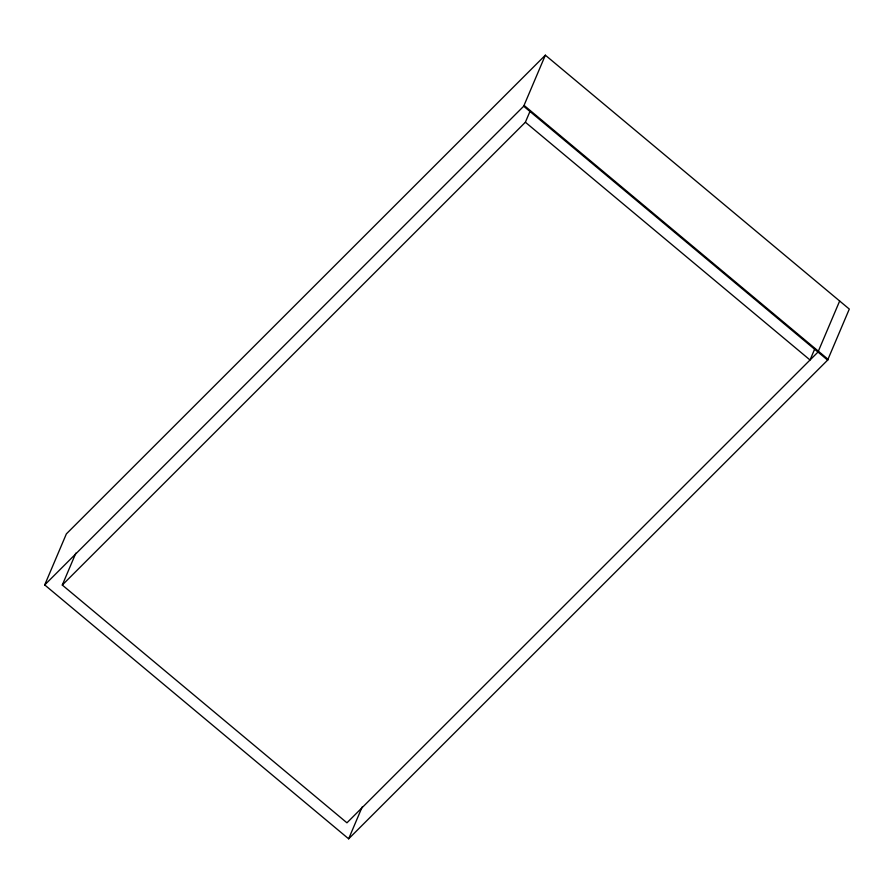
<?xml version="1.0" encoding="UTF-8"?>
<svg xmlns="http://www.w3.org/2000/svg" width="894" height="894" viewBox="0 0 894 894"><rect width="100%" height="100%" fill="white"/><g stroke="black" fill="none" stroke-linecap="round" stroke-linejoin="round"><path stroke-width="1.34" d="M44.7 584.933L524.32 105.593L828.269 359.477L348.649 838.818L44.7 584.933L66.368 533.886L545.351 55.182L849.3 309.067L827.632 360.114L523.683 106.23L545.351 55.182M839.656 301.01L817.988 352.057L346.95 822.815L62.289 585.045L75.834 553.14M62.289 585.045L525.381 122.232L530.254 110.744M348.649 838.818L362.193 806.913M814.915 348.515L810.042 360.003L525.381 122.232"/></g></svg>
